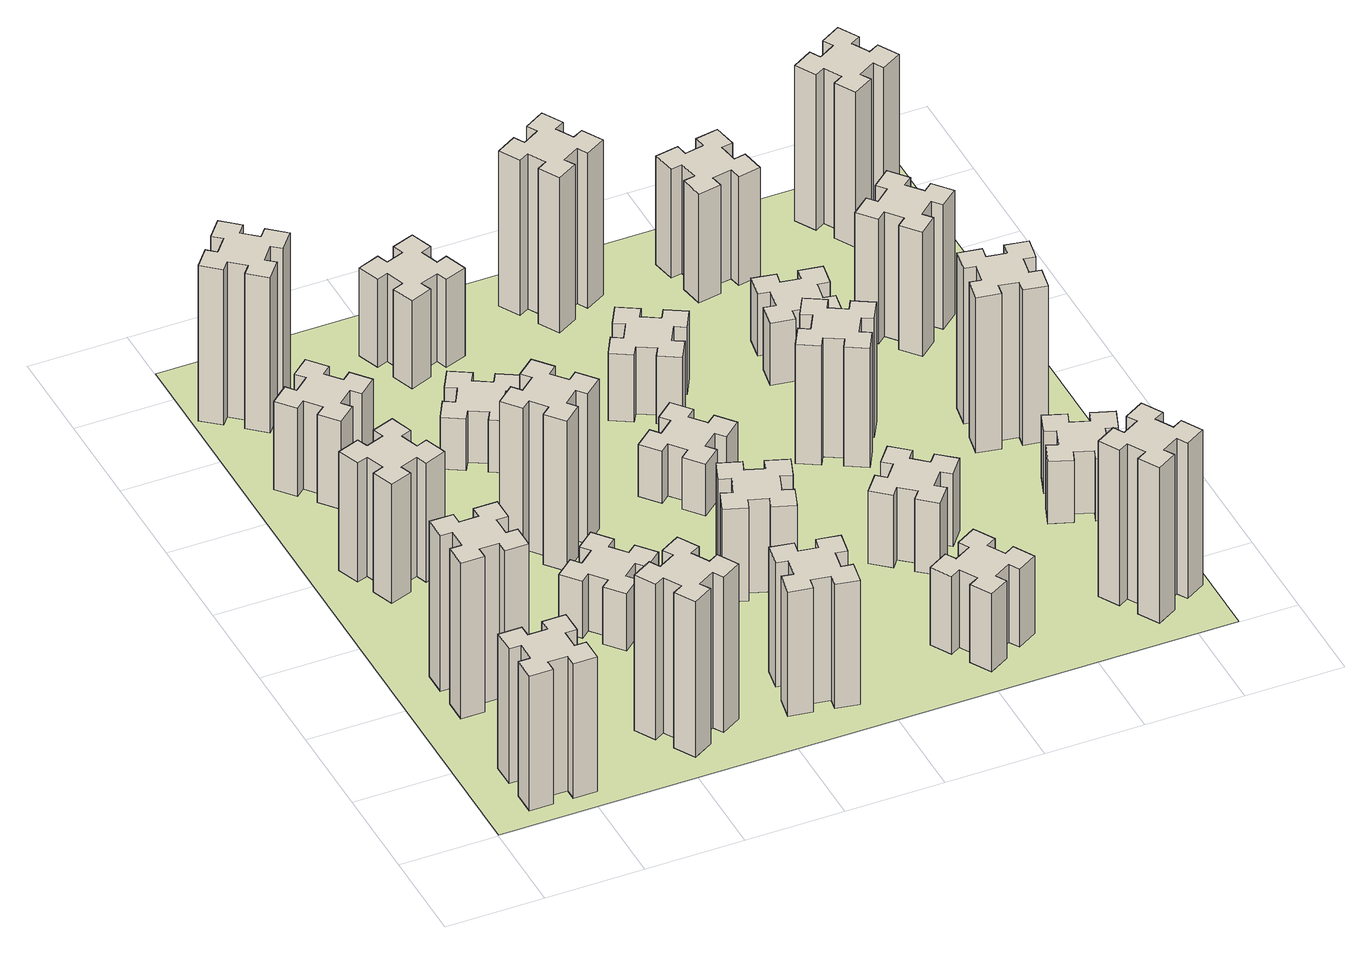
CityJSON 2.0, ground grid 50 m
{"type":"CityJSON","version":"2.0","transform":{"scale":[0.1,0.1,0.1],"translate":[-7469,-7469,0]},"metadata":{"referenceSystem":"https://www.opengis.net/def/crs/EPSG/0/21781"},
"CityObjects":{
"building1":{"type":"Building","attributes":{"class":"1000","function":"1000","usage":"1000","yearOfConstruction":2016,"roofType":"1000","measuredHeight":78,"storeysAboveGround":30,"storeysBelowGround":0},"geometry":[{"type":"Solid","lod":"1","boundaries":[[[[0,1,2,3,4,5,6,7,8,9,10,11,12,13,14,15,16,17,18,19]],[[17,16,20,21]],[[16,15,22,20]],[[15,14,23,22]],[[14,13,24,23]],[[13,12,25,24]],[[12,11,26,25]],[[11,10,27,26]],[[10,9,28,27]],[[9,8,29,28]],[[8,7,30,29]],[[7,6,31,30]],[[6,5,32,31]],[[5,4,33,32]],[[4,3,34,33]],[[3,2,35,34]],[[2,1,36,35]],[[1,0,37,36]],[[0,19,38,37]],[[19,18,39,38]],[[18,17,21,39]],[[24,25,26,27,28,29,30,31,32,33,34,35,36,37,38,39,21,20,22,23]]]]}]},
"building2":{"type":"Building","attributes":{"class":"1000","function":"1000","usage":"1000","yearOfConstruction":2016,"roofType":"1000","measuredHeight":90,"storeysAboveGround":30,"storeysBelowGround":0},"geometry":[{"type":"Solid","lod":"1","boundaries":[[[[40,41,42,43,44,45,46,47,48,49,50,51,52,53,54,55,56,57,58,59]],[[57,56,60,61]],[[56,55,62,60]],[[55,54,63,62]],[[54,53,64,63]],[[53,52,65,64]],[[52,51,66,65]],[[51,50,67,66]],[[50,49,68,67]],[[49,48,69,68]],[[48,47,70,69]],[[47,46,71,70]],[[46,45,72,71]],[[45,44,73,72]],[[44,43,74,73]],[[43,42,75,74]],[[42,41,76,75]],[[41,40,77,76]],[[40,59,78,77]],[[59,58,79,78]],[[58,57,61,79]],[[64,65,66,67,68,69,70,71,72,73,74,75,76,77,78,79,61,60,62,63]]]]}]},
"building3":{"type":"Building","attributes":{"class":"1000","function":"1000","usage":"1000","yearOfConstruction":2016,"roofType":"1000","measuredHeight":69,"storeysAboveGround":30,"storeysBelowGround":0},"geometry":[{"type":"Solid","lod":"1","boundaries":[[[[80,81,82,83,84,85,86,87,88,89,90,91,92,93,94,95,96,97,98,99]],[[97,96,100,101]],[[96,95,102,100]],[[95,94,103,102]],[[94,93,104,103]],[[93,92,105,104]],[[92,91,106,105]],[[91,90,107,106]],[[90,89,108,107]],[[89,88,109,108]],[[88,87,110,109]],[[87,86,111,110]],[[86,85,112,111]],[[85,84,113,112]],[[84,83,114,113]],[[83,82,115,114]],[[82,81,116,115]],[[81,80,117,116]],[[80,99,118,117]],[[99,98,119,118]],[[98,97,101,119]],[[104,105,106,107,108,109,110,111,112,113,114,115,116,117,118,119,101,100,102,103]]]]}]},
"building4":{"type":"Building","attributes":{"class":"1000","function":"1000","usage":"1000","yearOfConstruction":2016,"roofType":"1000","measuredHeight":51,"storeysAboveGround":30,"storeysBelowGround":0},"geometry":[{"type":"Solid","lod":"1","boundaries":[[[[120,121,122,123,124,125,126,127,128,129,130,131,132,133,134,135,136,137,138,139]],[[137,136,140,141]],[[136,135,142,140]],[[135,134,143,142]],[[134,133,144,143]],[[133,132,145,144]],[[132,131,146,145]],[[131,130,147,146]],[[130,129,148,147]],[[129,128,149,148]],[[128,127,150,149]],[[127,126,151,150]],[[126,125,152,151]],[[125,124,153,152]],[[124,123,154,153]],[[123,122,155,154]],[[122,121,156,155]],[[121,120,157,156]],[[120,139,158,157]],[[139,138,159,158]],[[138,137,141,159]],[[144,145,146,147,148,149,150,151,152,153,154,155,156,157,158,159,141,140,142,143]]]]}]},
"building5":{"type":"Building","attributes":{"class":"1000","function":"1000","usage":"1000","yearOfConstruction":2016,"roofType":"1000","measuredHeight":90,"storeysAboveGround":30,"storeysBelowGround":0},"geometry":[{"type":"Solid","lod":"1","boundaries":[[[[160,161,162,163,164,165,166,167,168,169,170,171,172,173,174,175,176,177,178,179]],[[177,176,180,181]],[[176,175,182,180]],[[175,174,183,182]],[[174,173,184,183]],[[173,172,185,184]],[[172,171,186,185]],[[171,170,187,186]],[[170,169,188,187]],[[169,168,189,188]],[[168,167,190,189]],[[167,166,191,190]],[[166,165,192,191]],[[165,164,193,192]],[[164,163,194,193]],[[163,162,195,194]],[[162,161,196,195]],[[161,160,197,196]],[[160,179,198,197]],[[179,178,199,198]],[[178,177,181,199]],[[184,185,186,187,188,189,190,191,192,193,194,195,196,197,198,199,181,180,182,183]]]]}]},
"building6":{"type":"Building","attributes":{"class":"1000","function":"1000","usage":"1000","yearOfConstruction":2016,"roofType":"1000","measuredHeight":90,"storeysAboveGround":30,"storeysBelowGround":0},"geometry":[{"type":"Solid","lod":"1","boundaries":[[[[200,201,202,203,204,205,206,207,208,209,210,211,212,213,214,215,216,217,218,219]],[[217,216,220,221]],[[216,215,222,220]],[[215,214,223,222]],[[214,213,224,223]],[[213,212,225,224]],[[212,211,226,225]],[[211,210,227,226]],[[210,209,228,227]],[[209,208,229,228]],[[208,207,230,229]],[[207,206,231,230]],[[206,205,232,231]],[[205,204,233,232]],[[204,203,234,233]],[[203,202,235,234]],[[202,201,236,235]],[[201,200,237,236]],[[200,219,238,237]],[[219,218,239,238]],[[218,217,221,239]],[[224,225,226,227,228,229,230,231,232,233,234,235,236,237,238,239,221,220,222,223]]]]}]},
"building7":{"type":"Building","attributes":{"class":"1000","function":"1000","usage":"1000","yearOfConstruction":2016,"roofType":"1000","measuredHeight":33,"storeysAboveGround":30,"storeysBelowGround":0},"geometry":[{"type":"Solid","lod":"1","boundaries":[[[[240,241,242,243,244,245,246,247,248,249,250,251,252,253,254,255,256,257,258,259]],[[257,256,260,261]],[[256,255,262,260]],[[255,254,263,262]],[[254,253,264,263]],[[253,252,265,264]],[[252,251,266,265]],[[251,250,267,266]],[[250,249,268,267]],[[249,248,269,268]],[[248,247,270,269]],[[247,246,271,270]],[[246,245,272,271]],[[245,244,273,272]],[[244,243,274,273]],[[243,242,275,274]],[[242,241,276,275]],[[241,240,277,276]],[[240,259,278,277]],[[259,258,279,278]],[[258,257,261,279]],[[264,265,266,267,268,269,270,271,272,273,274,275,276,277,278,279,261,260,262,263]]]]}]},
"building8":{"type":"Building","attributes":{"class":"1000","function":"1000","usage":"1000","yearOfConstruction":2016,"roofType":"1000","measuredHeight":87,"storeysAboveGround":30,"storeysBelowGround":0},"geometry":[{"type":"Solid","lod":"1","boundaries":[[[[280,281,282,283,284,285,286,287,288,289,290,291,292,293,294,295,296,297,298,299]],[[297,296,300,301]],[[296,295,302,300]],[[295,294,303,302]],[[294,293,304,303]],[[293,292,305,304]],[[292,291,306,305]],[[291,290,307,306]],[[290,289,308,307]],[[289,288,309,308]],[[288,287,310,309]],[[287,286,311,310]],[[286,285,312,311]],[[285,284,313,312]],[[284,283,314,313]],[[283,282,315,314]],[[282,281,316,315]],[[281,280,317,316]],[[280,299,318,317]],[[299,298,319,318]],[[298,297,301,319]],[[304,305,306,307,308,309,310,311,312,313,314,315,316,317,318,319,301,300,302,303]]]]}]},
"building9":{"type":"Building","attributes":{"class":"1000","function":"1000","usage":"1000","yearOfConstruction":2016,"roofType":"1000","measuredHeight":72,"storeysAboveGround":30,"storeysBelowGround":0},"geometry":[{"type":"Solid","lod":"1","boundaries":[[[[320,321,322,323,324,325,326,327,328,329,330,331,332,333,334,335,336,337,338,339]],[[337,336,340,341]],[[336,335,342,340]],[[335,334,343,342]],[[334,333,344,343]],[[333,332,345,344]],[[332,331,346,345]],[[331,330,347,346]],[[330,329,348,347]],[[329,328,349,348]],[[328,327,350,349]],[[327,326,351,350]],[[326,325,352,351]],[[325,324,353,352]],[[324,323,354,353]],[[323,322,355,354]],[[322,321,356,355]],[[321,320,357,356]],[[320,339,358,357]],[[339,338,359,358]],[[338,337,341,359]],[[344,345,346,347,348,349,350,351,352,353,354,355,356,357,358,359,341,340,342,343]]]]}]},
"building10":{"type":"Building","attributes":{"class":"1000","function":"1000","usage":"1000","yearOfConstruction":2016,"roofType":"1000","measuredHeight":30,"storeysAboveGround":30,"storeysBelowGround":0},"geometry":[{"type":"Solid","lod":"1","boundaries":[[[[360,361,362,363,364,365,366,367,368,369,370,371,372,373,374,375,376,377,378,379]],[[377,376,380,381]],[[376,375,382,380]],[[375,374,383,382]],[[374,373,384,383]],[[373,372,385,384]],[[372,371,386,385]],[[371,370,387,386]],[[370,369,388,387]],[[369,368,389,388]],[[368,367,390,389]],[[367,366,391,390]],[[366,365,392,391]],[[365,364,393,392]],[[364,363,394,393]],[[363,362,395,394]],[[362,361,396,395]],[[361,360,397,396]],[[360,379,398,397]],[[379,378,399,398]],[[378,377,381,399]],[[384,385,386,387,388,389,390,391,392,393,394,395,396,397,398,399,381,380,382,383]]]]}]},
"building11":{"type":"Building","attributes":{"class":"1000","function":"1000","usage":"1000","yearOfConstruction":2016,"roofType":"1000","measuredHeight":51,"storeysAboveGround":30,"storeysBelowGround":0},"geometry":[{"type":"Solid","lod":"1","boundaries":[[[[400,401,402,403,404,405,406,407,408,409,410,411,412,413,414,415,416,417,418,419]],[[417,416,420,421]],[[416,415,422,420]],[[415,414,423,422]],[[414,413,424,423]],[[413,412,425,424]],[[412,411,426,425]],[[411,410,427,426]],[[410,409,428,427]],[[409,408,429,428]],[[408,407,430,429]],[[407,406,431,430]],[[406,405,432,431]],[[405,404,433,432]],[[404,403,434,433]],[[403,402,435,434]],[[402,401,436,435]],[[401,400,437,436]],[[400,419,438,437]],[[419,418,439,438]],[[418,417,421,439]],[[424,425,426,427,428,429,430,431,432,433,434,435,436,437,438,439,421,420,422,423]]]]}]},
"building12":{"type":"Building","attributes":{"class":"1000","function":"1000","usage":"1000","yearOfConstruction":2016,"roofType":"1000","measuredHeight":54,"storeysAboveGround":30,"storeysBelowGround":0},"geometry":[{"type":"Solid","lod":"1","boundaries":[[[[440,441,442,443,444,445,446,447,448,449,450,451,452,453,454,455,456,457,458,459]],[[457,456,460,461]],[[456,455,462,460]],[[455,454,463,462]],[[454,453,464,463]],[[453,452,465,464]],[[452,451,466,465]],[[451,450,467,466]],[[450,449,468,467]],[[449,448,469,468]],[[448,447,470,469]],[[447,446,471,470]],[[446,445,472,471]],[[445,444,473,472]],[[444,443,474,473]],[[443,442,475,474]],[[442,441,476,475]],[[441,440,477,476]],[[440,459,478,477]],[[459,458,479,478]],[[458,457,461,479]],[[464,465,466,467,468,469,470,471,472,473,474,475,476,477,478,479,461,460,462,463]]]]}]},
"building13":{"type":"Building","attributes":{"class":"1000","function":"1000","usage":"1000","yearOfConstruction":2016,"roofType":"1000","measuredHeight":30,"storeysAboveGround":30,"storeysBelowGround":0},"geometry":[{"type":"Solid","lod":"1","boundaries":[[[[480,481,482,483,484,485,486,487,488,489,490,491,492,493,494,495,496,497,498,499]],[[497,496,500,501]],[[496,495,502,500]],[[495,494,503,502]],[[494,493,504,503]],[[493,492,505,504]],[[492,491,506,505]],[[491,490,507,506]],[[490,489,508,507]],[[489,488,509,508]],[[488,487,510,509]],[[487,486,511,510]],[[486,485,512,511]],[[485,484,513,512]],[[484,483,514,513]],[[483,482,515,514]],[[482,481,516,515]],[[481,480,517,516]],[[480,499,518,517]],[[499,498,519,518]],[[498,497,501,519]],[[504,505,506,507,508,509,510,511,512,513,514,515,516,517,518,519,501,500,502,503]]]]}]},
"building14":{"type":"Building","attributes":{"class":"1000","function":"1000","usage":"1000","yearOfConstruction":2016,"roofType":"1000","measuredHeight":45,"storeysAboveGround":30,"storeysBelowGround":0},"geometry":[{"type":"Solid","lod":"1","boundaries":[[[[520,521,522,523,524,525,526,527,528,529,530,531,532,533,534,535,536,537,538,539]],[[537,536,540,541]],[[536,535,542,540]],[[535,534,543,542]],[[534,533,544,543]],[[533,532,545,544]],[[532,531,546,545]],[[531,530,547,546]],[[530,529,548,547]],[[529,528,549,548]],[[528,527,550,549]],[[527,526,551,550]],[[526,525,552,551]],[[525,524,553,552]],[[524,523,554,553]],[[523,522,555,554]],[[522,521,556,555]],[[521,520,557,556]],[[520,539,558,557]],[[539,538,559,558]],[[538,537,541,559]],[[544,545,546,547,548,549,550,551,552,553,554,555,556,557,558,559,541,540,542,543]]]]}]},
"building15":{"type":"Building","attributes":{"class":"1000","function":"1000","usage":"1000","yearOfConstruction":2016,"roofType":"1000","measuredHeight":39,"storeysAboveGround":30,"storeysBelowGround":0},"geometry":[{"type":"Solid","lod":"1","boundaries":[[[[560,561,562,563,564,565,566,567,568,569,570,571,572,573,574,575,576,577,578,579]],[[577,576,580,581]],[[576,575,582,580]],[[575,574,583,582]],[[574,573,584,583]],[[573,572,585,584]],[[572,571,586,585]],[[571,570,587,586]],[[570,569,588,587]],[[569,568,589,588]],[[568,567,590,589]],[[567,566,591,590]],[[566,565,592,591]],[[565,564,593,592]],[[564,563,594,593]],[[563,562,595,594]],[[562,561,596,595]],[[561,560,597,596]],[[560,579,598,597]],[[579,578,599,598]],[[578,577,581,599]],[[584,585,586,587,588,589,590,591,592,593,594,595,596,597,598,599,581,580,582,583]]]]}]},
"building16":{"type":"Building","attributes":{"class":"1000","function":"1000","usage":"1000","yearOfConstruction":2016,"roofType":"1000","measuredHeight":90,"storeysAboveGround":30,"storeysBelowGround":0},"geometry":[{"type":"Solid","lod":"1","boundaries":[[[[600,601,602,603,604,605,606,607,608,609,610,611,612,613,614,615,616,617,618,619]],[[617,616,620,621]],[[616,615,622,620]],[[615,614,623,622]],[[614,613,624,623]],[[613,612,625,624]],[[612,611,626,625]],[[611,610,627,626]],[[610,609,628,627]],[[609,608,629,628]],[[608,607,630,629]],[[607,606,631,630]],[[606,605,632,631]],[[605,604,633,632]],[[604,603,634,633]],[[603,602,635,634]],[[602,601,636,635]],[[601,600,637,636]],[[600,619,638,637]],[[619,618,639,638]],[[618,617,621,639]],[[624,625,626,627,628,629,630,631,632,633,634,635,636,637,638,639,621,620,622,623]]]]}]},
"building17":{"type":"Building","attributes":{"class":"1000","function":"1000","usage":"1000","yearOfConstruction":2016,"roofType":"1000","measuredHeight":42,"storeysAboveGround":30,"storeysBelowGround":0},"geometry":[{"type":"Solid","lod":"1","boundaries":[[[[640,641,642,643,644,645,646,647,648,649,650,651,652,653,654,655,656,657,658,659]],[[657,656,660,661]],[[656,655,662,660]],[[655,654,663,662]],[[654,653,664,663]],[[653,652,665,664]],[[652,651,666,665]],[[651,650,667,666]],[[650,649,668,667]],[[649,648,669,668]],[[648,647,670,669]],[[647,646,671,670]],[[646,645,672,671]],[[645,644,673,672]],[[644,643,674,673]],[[643,642,675,674]],[[642,641,676,675]],[[641,640,677,676]],[[640,659,678,677]],[[659,658,679,678]],[[658,657,661,679]],[[664,665,666,667,668,669,670,671,672,673,674,675,676,677,678,679,661,660,662,663]]]]}]},
"building18":{"type":"Building","attributes":{"class":"1000","function":"1000","usage":"1000","yearOfConstruction":2016,"roofType":"1000","measuredHeight":69,"storeysAboveGround":30,"storeysBelowGround":0},"geometry":[{"type":"Solid","lod":"1","boundaries":[[[[680,681,682,683,684,685,686,687,688,689,690,691,692,693,694,695,696,697,698,699]],[[697,696,700,701]],[[696,695,702,700]],[[695,694,703,702]],[[694,693,704,703]],[[693,692,705,704]],[[692,691,706,705]],[[691,690,707,706]],[[690,689,708,707]],[[689,688,709,708]],[[688,687,710,709]],[[687,686,711,710]],[[686,685,712,711]],[[685,684,713,712]],[[684,683,714,713]],[[683,682,715,714]],[[682,681,716,715]],[[681,680,717,716]],[[680,699,718,717]],[[699,698,719,718]],[[698,697,701,719]],[[704,705,706,707,708,709,710,711,712,713,714,715,716,717,718,719,701,700,702,703]]]]}]},
"building19":{"type":"Building","attributes":{"class":"1000","function":"1000","usage":"1000","yearOfConstruction":2016,"roofType":"1000","measuredHeight":36,"storeysAboveGround":30,"storeysBelowGround":0},"geometry":[{"type":"Solid","lod":"1","boundaries":[[[[720,721,722,723,724,725,726,727,728,729,730,731,732,733,734,735,736,737,738,739]],[[737,736,740,741]],[[736,735,742,740]],[[735,734,743,742]],[[734,733,744,743]],[[733,732,745,744]],[[732,731,746,745]],[[731,730,747,746]],[[730,729,748,747]],[[729,728,749,748]],[[728,727,750,749]],[[727,726,751,750]],[[726,725,752,751]],[[725,724,753,752]],[[724,723,754,753]],[[723,722,755,754]],[[722,721,756,755]],[[721,720,757,756]],[[720,739,758,757]],[[739,738,759,758]],[[738,737,741,759]],[[744,745,746,747,748,749,750,751,752,753,754,755,756,757,758,759,741,740,742,743]]]]}]},
"building20":{"type":"Building","attributes":{"class":"1000","function":"1000","usage":"1000","yearOfConstruction":2016,"roofType":"1000","measuredHeight":90,"storeysAboveGround":30,"storeysBelowGround":0},"geometry":[{"type":"Solid","lod":"1","boundaries":[[[[760,761,762,763,764,765,766,767,768,769,770,771,772,773,774,775,776,777,778,779]],[[777,776,780,781]],[[776,775,782,780]],[[775,774,783,782]],[[774,773,784,783]],[[773,772,785,784]],[[772,771,786,785]],[[771,770,787,786]],[[770,769,788,787]],[[769,768,789,788]],[[768,767,790,789]],[[767,766,791,790]],[[766,765,792,791]],[[765,764,793,792]],[[764,763,794,793]],[[763,762,795,794]],[[762,761,796,795]],[[761,760,797,796]],[[760,779,798,797]],[[779,778,799,798]],[[778,777,781,799]],[[784,785,786,787,788,789,790,791,792,793,794,795,796,797,798,799,781,780,782,783]]]]}]},
"building21":{"type":"Building","attributes":{"class":"1000","function":"1000","usage":"1000","yearOfConstruction":2016,"roofType":"1000","measuredHeight":63,"storeysAboveGround":30,"storeysBelowGround":0},"geometry":[{"type":"Solid","lod":"1","boundaries":[[[[800,801,802,803,804,805,806,807,808,809,810,811,812,813,814,815,816,817,818,819]],[[817,816,820,821]],[[816,815,822,820]],[[815,814,823,822]],[[814,813,824,823]],[[813,812,825,824]],[[812,811,826,825]],[[811,810,827,826]],[[810,809,828,827]],[[809,808,829,828]],[[808,807,830,829]],[[807,806,831,830]],[[806,805,832,831]],[[805,804,833,832]],[[804,803,834,833]],[[803,802,835,834]],[[802,801,836,835]],[[801,800,837,836]],[[800,819,838,837]],[[819,818,839,838]],[[818,817,821,839]],[[824,825,826,827,828,829,830,831,832,833,834,835,836,837,838,839,821,820,822,823]]]]}]},
"building22":{"type":"Building","attributes":{"class":"1000","function":"1000","usage":"1000","yearOfConstruction":2016,"roofType":"1000","measuredHeight":36,"storeysAboveGround":30,"storeysBelowGround":0},"geometry":[{"type":"Solid","lod":"1","boundaries":[[[[840,841,842,843,844,845,846,847,848,849,850,851,852,853,854,855,856,857,858,859]],[[857,856,860,861]],[[856,855,862,860]],[[855,854,863,862]],[[854,853,864,863]],[[853,852,865,864]],[[852,851,866,865]],[[851,850,867,866]],[[850,849,868,867]],[[849,848,869,868]],[[848,847,870,869]],[[847,846,871,870]],[[846,845,872,871]],[[845,844,873,872]],[[844,843,874,873]],[[843,842,875,874]],[[842,841,876,875]],[[841,840,877,876]],[[840,859,878,877]],[[859,858,879,878]],[[858,857,861,879]],[[864,865,866,867,868,869,870,871,872,873,874,875,876,877,878,879,861,860,862,863]]]]}]},
"building23":{"type":"Building","attributes":{"class":"1000","function":"1000","usage":"1000","yearOfConstruction":2016,"roofType":"1000","measuredHeight":90,"storeysAboveGround":30,"storeysBelowGround":0},"geometry":[{"type":"Solid","lod":"1","boundaries":[[[[880,881,882,883,884,885,886,887,888,889,890,891,892,893,894,895,896,897,898,899]],[[897,896,900,901]],[[896,895,902,900]],[[895,894,903,902]],[[894,893,904,903]],[[893,892,905,904]],[[892,891,906,905]],[[891,890,907,906]],[[890,889,908,907]],[[889,888,909,908]],[[888,887,910,909]],[[887,886,911,910]],[[886,885,912,911]],[[885,884,913,912]],[[884,883,914,913]],[[883,882,915,914]],[[882,881,916,915]],[[881,880,917,916]],[[880,899,918,917]],[[899,898,919,918]],[[898,897,901,919]],[[904,905,906,907,908,909,910,911,912,913,914,915,916,917,918,919,901,900,902,903]]]]}]},
"building24":{"type":"Building","attributes":{"class":"1000","function":"1000","usage":"1000","yearOfConstruction":2016,"roofType":"1000","measuredHeight":72,"storeysAboveGround":30,"storeysBelowGround":0},"geometry":[{"type":"Solid","lod":"1","boundaries":[[[[920,921,922,923,924,925,926,927,928,929,930,931,932,933,934,935,936,937,938,939]],[[937,936,940,941]],[[936,935,942,940]],[[935,934,943,942]],[[934,933,944,943]],[[933,932,945,944]],[[932,931,946,945]],[[931,930,947,946]],[[930,929,948,947]],[[929,928,949,948]],[[928,927,950,949]],[[927,926,951,950]],[[926,925,952,951]],[[925,924,953,952]],[[924,923,954,953]],[[923,922,955,954]],[[922,921,956,955]],[[921,920,957,956]],[[920,939,958,957]],[[939,938,959,958]],[[938,937,941,959]],[[944,945,946,947,948,949,950,951,952,953,954,955,956,957,958,959,941,940,942,943]]]]}]},
"building25":{"type":"Building","attributes":{"class":"1000","function":"1000","usage":"1000","yearOfConstruction":2016,"roofType":"1000","measuredHeight":90,"storeysAboveGround":30,"storeysBelowGround":0},"geometry":[{"type":"Solid","lod":"1","boundaries":[[[[960,961,962,963,964,965,966,967,968,969,970,971,972,973,974,975,976,977,978,979]],[[977,976,980,981]],[[976,975,982,980]],[[975,974,983,982]],[[974,973,984,983]],[[973,972,985,984]],[[972,971,986,985]],[[971,970,987,986]],[[970,969,988,987]],[[969,968,989,988]],[[968,967,990,989]],[[967,966,991,990]],[[966,965,992,991]],[[965,964,993,992]],[[964,963,994,993]],[[963,962,995,994]],[[962,961,996,995]],[[961,960,997,996]],[[960,979,998,997]],[[979,978,999,998]],[[978,977,981,999]],[[984,985,986,987,988,989,990,991,992,993,994,995,996,997,998,999,981,980,982,983]]]]}]},
"landuse1":{"type":"LandUse","attributes":{"name":"plot1","function":"1010"},"geometry":[{"type":"MultiSurface","lod":"1","boundaries":[[[1000,1001,1002,1003]]]}]}
},
"vertices":[
[265,325,0],[265,225,0],[205,225,0],[205,105,0],[325,105,0],[325,165,0],[425,165,0],[425,105,0],[545,105,0],[545,225,0],[485,225,0],[485,325,0],[545,325,0],[545,445,0],[425,445,0],[425,385,0],[325,385,0],[325,445,0],[205,445,0],[205,325,0],[325,385,780],[325,445,780],[425,385,780],[425,445,780],[545,445,780],[545,325,780],[485,325,780],[485,225,780],[545,225,780],[545,105,780],[425,105,780],[425,165,780],[325,165,780],[325,105,780],[205,105,780],[205,225,780],[265,225,780],[265,325,780],[205,325,780],[205,445,780],
[265,1065,0],[265,965,0],[205,965,0],[205,845,0],[325,845,0],[325,905,0],[425,905,0],[425,845,0],[545,845,0],[545,965,0],[485,965,0],[485,1065,0],[545,1065,0],[545,1185,0],[425,1185,0],[425,1125,0],[325,1125,0],[325,1185,0],[205,1185,0],[205,1065,0],[325,1125,900],[325,1185,900],[425,1125,900],[425,1185,900],[545,1185,900],[545,1065,900],[485,1065,900],[485,965,900],[545,965,900],[545,845,900],[425,845,900],[425,905,900],[325,905,900],[325,845,900],[205,845,900],[205,965,900],[265,965,900],[265,1065,900],[205,1065,900],[205,1185,900],
[366,1835,0],[460,1869,0],[480,1813,0],[593,1854,0],[552,1967,0],[496,1946,0],[462,2040,0],[518,2060,0],[477,2173,0],[364,2132,0],[385,2076,0],[291,2042,0],[270,2098,0],[157,2057,0],[199,1944,0],[255,1965,0],[289,1871,0],[233,1850,0],[274,1737,0],[387,1779,0],[289,1871,690],[233,1850,690],[255,1965,690],[199,1944,690],[157,2057,690],[270,2098,690],[291,2042,690],[385,2076,690],[364,2132,690],[477,2173,690],[518,2060,690],[462,2040,690],[496,1946,690],[552,1967,690],[593,1854,690],[480,1813,690],[460,1869,690],[366,1835,690],[387,1779,690],[274,1737,690],
[343,2812,0],[266,2747,0],[228,2793,0],[136,2716,0],[213,2624,0],[259,2663,0],[323,2586,0],[277,2548,0],[354,2456,0],[446,2533,0],[408,2579,0],[484,2643,0],[523,2597,0],[615,2674,0],[538,2766,0],[492,2728,0],[427,2804,0],[473,2843,0],[396,2935,0],[304,2858,0],[427,2804,510],[473,2843,510],[492,2728,510],[538,2766,510],[615,2674,510],[523,2597,510],[484,2643,510],[408,2579,510],[446,2533,510],[354,2456,510],[277,2548,510],[323,2586,510],[259,2663,510],[213,2624,510],[136,2716,510],[228,2793,510],[266,2747,510],[343,2812,510],[304,2858,510],[396,2935,510],
[1127,255,0],[1214,305,0],[1244,253,0],[1348,313,0],[1288,417,0],[1236,387,0],[1186,474,0],[1238,504,0],[1178,608,0],[1074,548,0],[1104,496,0],[1017,446,0],[987,498,0],[883,438,0],[943,334,0],[995,364,0],[1045,277,0],[993,247,0],[1053,143,0],[1157,203,0],[1045,277,900],[993,247,900],[995,364,900],[943,334,900],[883,438,900],[987,498,900],[1017,446,900],[1104,496,900],[1074,548,900],[1178,608,900],[1238,504,900],[1186,474,900],[1236,387,900],[1288,417,900],[1348,313,900],[1244,253,900],[1214,305,900],[1127,255,900],[1157,203,900],[1053,143,900],
[384,3387,0],[308,3452,0],[346,3498,0],[254,3575,0],[177,3483,0],[223,3444,0],[159,3368,0],[113,3406,0],[36,3314,0],[128,3237,0],[166,3283,0],[243,3219,0],[204,3173,0],[296,3096,0],[373,3188,0],[327,3226,0],[392,3303,0],[438,3264,0],[515,3356,0],[423,3433,0],[392,3303,900],[438,3264,900],[327,3226,900],[373,3188,900],[296,3096,900],[204,3173,900],[243,3219,900],[166,3283,900],[128,3237,900],[36,3314,900],[113,3406,900],[159,3368,900],[223,3444,900],[177,3483,900],[254,3575,900],[346,3498,900],[308,3452,900],[384,3387,900],[423,3433,900],[515,3356,900],
[1083,1332,0],[1006,1267,0],[968,1313,0],[876,1236,0],[953,1144,0],[999,1183,0],[1063,1106,0],[1017,1068,0],[1094,976,0],[1186,1053,0],[1148,1099,0],[1224,1163,0],[1263,1117,0],[1355,1194,0],[1278,1286,0],[1232,1248,0],[1167,1324,0],[1213,1363,0],[1136,1455,0],[1044,1378,0],[1167,1324,330],[1213,1363,330],[1232,1248,330],[1278,1286,330],[1355,1194,330],[1263,1117,330],[1224,1163,330],[1148,1099,330],[1186,1053,330],[1094,976,330],[1017,1068,330],[1063,1106,330],[999,1183,330],[953,1144,330],[876,1236,330],[968,1313,330],[1006,1267,330],[1083,1332,330],[1044,1378,330],[1136,1455,330],
[1083,1972,0],[1006,1907,0],[968,1953,0],[876,1876,0],[953,1784,0],[999,1823,0],[1063,1746,0],[1017,1708,0],[1094,1616,0],[1186,1693,0],[1148,1739,0],[1224,1803,0],[1263,1757,0],[1355,1834,0],[1278,1926,0],[1232,1888,0],[1167,1964,0],[1213,2003,0],[1136,2095,0],[1044,2018,0],[1167,1964,870],[1213,2003,870],[1232,1888,870],[1278,1926,870],[1355,1834,870],[1263,1757,870],[1224,1803,870],[1148,1739,870],[1186,1693,870],[1094,1616,870],[1017,1708,870],[1063,1746,870],[999,1823,870],[953,1784,870],[876,1876,870],[968,1953,870],[1006,1907,870],[1083,1972,870],[1044,2018,870],[1136,2095,870],
[1855,307,0],[1872,405,0],[1931,395,0],[1952,513,0],[1834,534,0],[1824,475,0],[1725,492,0],[1736,551,0],[1617,572,0],[1597,454,0],[1656,444,0],[1638,345,0],[1579,356,0],[1558,237,0],[1677,217,0],[1687,276,0],[1785,258,0],[1775,199,0],[1893,178,0],[1914,297,0],[1785,258,720],[1775,199,720],[1687,276,720],[1677,217,720],[1558,237,720],[1579,356,720],[1638,345,720],[1656,444,720],[1597,454,720],[1617,572,720],[1736,551,720],[1725,492,720],[1824,475,720],[1834,534,720],[1952,513,720],[1931,395,720],[1872,405,720],[1855,307,720],[1914,297,720],[1893,178,720],
[1214,2666,0],[1127,2716,0],[1157,2768,0],[1053,2828,0],[993,2724,0],[1045,2694,0],[995,2607,0],[943,2637,0],[883,2533,0],[987,2473,0],[1017,2525,0],[1104,2475,0],[1074,2423,0],[1178,2363,0],[1238,2467,0],[1186,2497,0],[1236,2584,0],[1288,2554,0],[1348,2658,0],[1244,2718,0],[1236,2584,300],[1288,2554,300],[1186,2497,300],[1238,2467,300],[1178,2363,300],[1074,2423,300],[1104,2475,300],[1017,2525,300],[987,2473,300],[883,2533,300],[943,2637,300],[995,2607,300],[1045,2694,300],[993,2724,300],[1053,2828,300],[1157,2768,300],[1127,2716,300],[1214,2666,300],[1244,2718,300],[1348,2658,300],
[1125,3456,0],[1031,3422,0],[1010,3478,0],[897,3437,0],[939,3324,0],[995,3345,0],[1029,3251,0],[973,3230,0],[1014,3117,0],[1127,3159,0],[1106,3215,0],[1200,3249,0],[1220,3193,0],[1333,3234,0],[1292,3347,0],[1236,3326,0],[1202,3420,0],[1258,3440,0],[1217,3553,0],[1104,3512,0],[1202,3420,510],[1258,3440,510],[1236,3326,510],[1292,3347,510],[1333,3234,510],[1220,3193,510],[1200,3249,510],[1106,3215,510],[1127,3159,510],[1014,3117,510],[973,3230,510],[1029,3251,510],[995,3345,510],[939,3324,510],[897,3437,510],[1010,3478,510],[1031,3422,510],[1125,3456,510],[1104,3512,510],[1217,3553,510],
[1769,1300,0],[1735,1206,0],[1679,1227,0],[1637,1114,0],[1750,1073,0],[1771,1129,0],[1865,1095,0],[1844,1039,0],[1957,997,0],[1998,1110,0],[1942,1131,0],[1976,1225,0],[2032,1204,0],[2073,1317,0],[1960,1358,0],[1940,1302,0],[1846,1336,0],[1867,1392,0],[1754,1433,0],[1713,1320,0],[1846,1336,540],[1867,1392,540],[1940,1302,540],[1960,1358,540],[2073,1317,540],[2032,1204,540],[1976,1225,540],[1942,1131,540],[1998,1110,540],[1957,997,540],[1844,1039,540],[1865,1095,540],[1771,1129,540],[1750,1073,540],[1637,1114,540],[1679,1227,540],[1735,1206,540],[1769,1300,540],[1713,1320,540],[1754,1433,540],
[1972,1988,0],[1907,2064,0],[1953,2103,0],[1876,2195,0],[1784,2118,0],[1823,2072,0],[1746,2007,0],[1708,2053,0],[1616,1976,0],[1693,1884,0],[1739,1923,0],[1803,1846,0],[1757,1808,0],[1834,1716,0],[1926,1793,0],[1888,1839,0],[1964,1903,0],[2003,1857,0],[2095,1934,0],[2018,2026,0],[1964,1903,300],[2003,1857,300],[1888,1839,300],[1926,1793,300],[1834,1716,300],[1757,1808,300],[1803,1846,300],[1739,1923,300],[1693,1884,300],[1616,1976,300],[1708,2053,300],[1746,2007,300],[1823,2072,300],[1784,2118,300],[1876,2195,300],[1953,2103,300],[1907,2064,300],[1972,1988,300],[2018,2026,300],[2095,1934,300],
[2475,364,0],[2525,277,0],[2473,247,0],[2533,143,0],[2637,203,0],[2607,255,0],[2694,305,0],[2724,253,0],[2828,313,0],[2768,417,0],[2716,387,0],[2666,474,0],[2718,504,0],[2658,608,0],[2554,548,0],[2584,496,0],[2497,446,0],[2467,498,0],[2363,438,0],[2423,334,0],[2497,446,450],[2467,498,450],[2584,496,450],[2554,548,450],[2658,608,450],[2718,504,450],[2666,474,450],[2716,387,450],[2768,417,450],[2828,313,450],[2724,253,450],[2694,305,450],[2607,255,450],[2637,203,450],[2533,143,450],[2473,247,450],[2525,277,450],[2475,364,450],[2423,334,450],[2363,438,450],
[2026,2497,0],[2076,2584,0],[2128,2554,0],[2188,2658,0],[2084,2718,0],[2054,2666,0],[1967,2716,0],[1997,2768,0],[1893,2828,0],[1833,2724,0],[1885,2694,0],[1835,2607,0],[1783,2637,0],[1723,2533,0],[1827,2473,0],[1857,2525,0],[1944,2475,0],[1914,2423,0],[2018,2363,0],[2078,2467,0],[1944,2475,390],[1914,2423,390],[1857,2525,390],[1827,2473,390],[1723,2533,390],[1783,2637,390],[1835,2607,390],[1885,2694,390],[1833,2724,390],[1893,2828,390],[1997,2768,390],[1967,2716,390],[2054,2666,390],[2084,2718,390],[2188,2658,390],[2128,2554,390],[2076,2584,390],[2026,2497,390],[2078,2467,390],[2018,2363,390],
[1844,3556,0],[1757,3506,0],[1727,3558,0],[1623,3498,0],[1683,3394,0],[1735,3424,0],[1785,3337,0],[1733,3307,0],[1793,3203,0],[1897,3263,0],[1867,3315,0],[1954,3365,0],[1984,3313,0],[2088,3373,0],[2028,3477,0],[1976,3447,0],[1926,3534,0],[1978,3564,0],[1918,3668,0],[1814,3608,0],[1926,3534,900],[1978,3564,900],[1976,3447,900],[2028,3477,900],[2088,3373,900],[1984,3313,900],[1954,3365,900],[1867,3315,900],[1897,3263,900],[1793,3203,900],[1733,3307,900],[1785,3337,900],[1735,3424,900],[1683,3394,900],[1623,3498,900],[1727,3558,900],[1757,3506,900],[1844,3556,900],[1814,3608,900],[1918,3668,900],
[2647,1006,0],[2712,1083,0],[2758,1044,0],[2835,1136,0],[2743,1213,0],[2704,1167,0],[2628,1232,0],[2666,1278,0],[2574,1355,0],[2497,1263,0],[2543,1224,0],[2479,1148,0],[2433,1186,0],[2356,1094,0],[2448,1017,0],[2486,1063,0],[2563,999,0],[2524,953,0],[2616,876,0],[2693,968,0],[2563,999,420],[2524,953,420],[2486,1063,420],[2448,1017,420],[2356,1094,420],[2433,1186,420],[2479,1148,420],[2543,1224,420],[2497,1263,420],[2574,1355,420],[2666,1278,420],[2628,1232,420],[2704,1167,420],[2743,1213,420],[2835,1136,420],[2758,1044,420],[2712,1083,420],[2647,1006,420],[2693,968,420],[2616,876,420],
[2525,2054,0],[2475,1967,0],[2423,1997,0],[2363,1893,0],[2467,1833,0],[2497,1885,0],[2584,1835,0],[2554,1783,0],[2658,1723,0],[2718,1827,0],[2666,1857,0],[2716,1944,0],[2768,1914,0],[2828,2018,0],[2724,2078,0],[2694,2026,0],[2607,2076,0],[2637,2128,0],[2533,2188,0],[2473,2084,0],[2607,2076,690],[2637,2128,690],[2694,2026,690],[2724,2078,690],[2828,2018,690],[2768,1914,690],[2716,1944,690],[2666,1857,690],[2718,1827,690],[2658,1723,690],[2554,1783,690],[2584,1835,690],[2497,1885,690],[2467,1833,690],[2363,1893,690],[2423,1997,690],[2475,1967,690],[2525,2054,690],[2473,2084,690],[2533,2188,690],
[2627,2496,0],[2725,2478,0],[2715,2419,0],[2833,2398,0],[2854,2517,0],[2795,2527,0],[2812,2625,0],[2871,2615,0],[2892,2733,0],[2774,2754,0],[2764,2695,0],[2665,2712,0],[2676,2771,0],[2557,2792,0],[2537,2674,0],[2596,2664,0],[2578,2565,0],[2519,2576,0],[2498,2457,0],[2617,2437,0],[2578,2565,360],[2519,2576,360],[2596,2664,360],[2537,2674,360],[2557,2792,360],[2676,2771,360],[2665,2712,360],[2764,2695,360],[2774,2754,360],[2892,2733,360],[2871,2615,360],[2812,2625,360],[2795,2527,360],[2854,2517,360],[2833,2398,360],[2715,2419,360],[2725,2478,360],[2627,2496,360],[2617,2437,360],[2498,2457,360],
[3556,387,0],[3506,474,0],[3558,504,0],[3498,608,0],[3394,548,0],[3424,496,0],[3337,446,0],[3307,498,0],[3203,438,0],[3263,334,0],[3315,364,0],[3365,277,0],[3313,247,0],[3373,143,0],[3477,203,0],[3447,255,0],[3534,305,0],[3564,253,0],[3668,313,0],[3608,417,0],[3534,305,900],[3564,253,900],[3447,255,900],[3477,203,900],[3373,143,900],[3313,247,900],[3365,277,900],[3315,364,900],[3263,334,900],[3203,438,900],[3307,498,900],[3337,446,900],[3424,496,900],[3394,548,900],[3498,608,900],[3558,504,900],[3506,474,900],[3556,387,900],[3608,417,900],[3668,313,900],
[2478,3365,0],[2496,3267,0],[2437,3257,0],[2457,3138,0],[2576,3159,0],[2565,3218,0],[2664,3236,0],[2674,3177,0],[2792,3197,0],[2771,3316,0],[2712,3305,0],[2695,3404,0],[2754,3414,0],[2733,3532,0],[2615,3511,0],[2625,3452,0],[2527,3435,0],[2517,3494,0],[2398,3473,0],[2419,3355,0],[2527,3435,630],[2517,3494,630],[2625,3452,630],[2615,3511,630],[2733,3532,630],[2754,3414,630],[2695,3404,630],[2712,3305,630],[2771,3316,630],[2792,3197,630],[2674,3177,630],[2664,3236,630],[2565,3218,630],[2576,3159,630],[2457,3138,630],[2437,3257,630],[2496,3267,630],[2478,3365,630],[2419,3355,630],[2398,3473,630],
[3351,1029,0],[3445,995,0],[3424,939,0],[3537,897,0],[3578,1010,0],[3522,1031,0],[3556,1125,0],[3612,1104,0],[3653,1217,0],[3540,1258,0],[3520,1202,0],[3426,1236,0],[3447,1292,0],[3334,1333,0],[3293,1220,0],[3349,1200,0],[3315,1106,0],[3259,1127,0],[3217,1014,0],[3330,973,0],[3315,1106,360],[3259,1127,360],[3349,1200,360],[3293,1220,360],[3334,1333,360],[3447,1292,360],[3426,1236,360],[3520,1202,360],[3540,1258,360],[3653,1217,360],[3612,1104,360],[3556,1125,360],[3522,1031,360],[3578,1010,360],[3537,897,360],[3424,939,360],[3445,995,360],[3351,1029,360],[3330,973,360],[3217,1014,360],
[3267,1656,0],[3365,1638,0],[3355,1579,0],[3473,1558,0],[3494,1677,0],[3435,1687,0],[3452,1785,0],[3511,1775,0],[3532,1893,0],[3414,1914,0],[3404,1855,0],[3305,1872,0],[3316,1931,0],[3197,1952,0],[3177,1834,0],[3236,1824,0],[3218,1725,0],[3159,1736,0],[3138,1617,0],[3257,1597,0],[3218,1725,900],[3159,1736,900],[3236,1824,900],[3177,1834,900],[3197,1952,900],[3316,1931,900],[3305,1872,900],[3404,1855,900],[3414,1914,900],[3532,1893,900],[3511,1775,900],[3452,1785,900],[3435,1687,900],[3494,1677,900],[3473,1558,900],[3355,1579,900],[3365,1638,900],[3267,1656,900],[3257,1597,900],[3138,1617,900],
[3119,2563,0],[3183,2486,0],[3137,2448,0],[3214,2356,0],[3306,2433,0],[3268,2479,0],[3344,2543,0],[3383,2497,0],[3475,2574,0],[3398,2666,0],[3352,2628,0],[3287,2704,0],[3333,2743,0],[3256,2835,0],[3164,2758,0],[3203,2712,0],[3126,2647,0],[3088,2693,0],[2996,2616,0],[3073,2524,0],[3126,2647,720],[3088,2693,720],[3203,2712,720],[3164,2758,720],[3256,2835,720],[3333,2743,720],[3287,2704,720],[3352,2628,720],[3398,2666,720],[3475,2574,720],[3383,2497,720],[3344,2543,720],[3268,2479,720],[3306,2433,720],[3214,2356,720],[3137,2448,720],[3183,2486,720],[3119,2563,720],[3073,2524,720],[2996,2616,720],
[3456,3447,0],[3406,3534,0],[3458,3564,0],[3398,3668,0],[3294,3608,0],[3324,3556,0],[3237,3506,0],[3207,3558,0],[3103,3498,0],[3163,3394,0],[3215,3424,0],[3265,3337,0],[3213,3307,0],[3273,3203,0],[3377,3263,0],[3347,3315,0],[3434,3365,0],[3464,3313,0],[3568,3373,0],[3508,3477,0],[3434,3365,900],[3464,3313,900],[3347,3315,900],[3377,3263,900],[3273,3203,900],[3213,3307,900],[3265,3337,900],[3215,3424,900],[3163,3394,900],[3103,3498,900],[3207,3558,900],[3237,3506,900],[3324,3556,900],[3294,3608,900],[3398,3668,900],[3458,3564,900],[3406,3534,900],[3456,3447,900],[3508,3477,900],[3568,3373,900],
[5,3705,0],[3705,3705,0],[3705,5,0],[5,5,0]
]}
